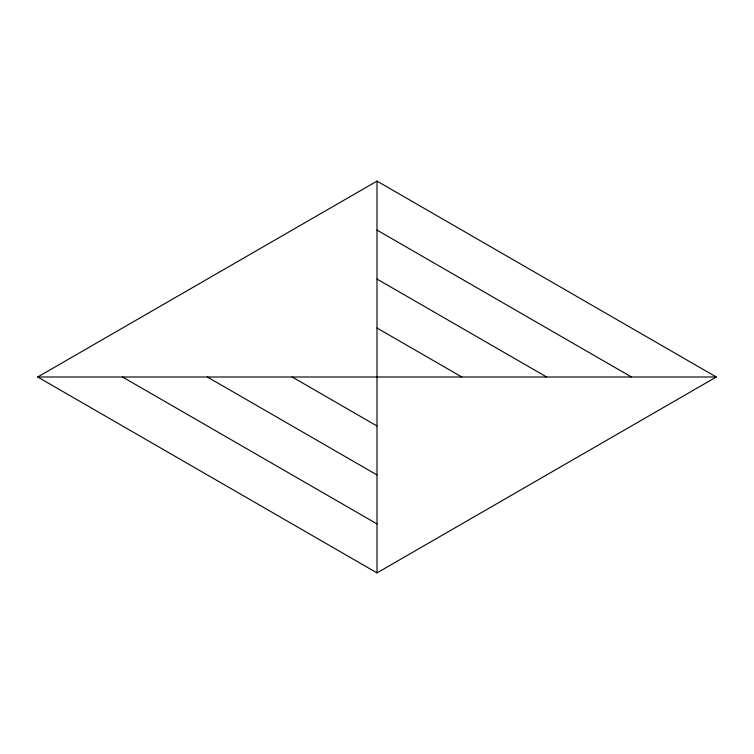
<?xml version="1.0" encoding="UTF-8"?>
<svg xmlns="http://www.w3.org/2000/svg" width="754" height="754" viewBox="0 0 754 754"><rect width="100%" height="100%" fill="white"/><g stroke="black" fill="none" stroke-linecap="round" stroke-linejoin="round"><path stroke-width="1.13" d="M37.7 377L377 181.111L716.3 377L377 572.889L37.7 377L716.3 377M377 230.083L631.475 377M377 279.055L546.65 377M377 328.028L461.825 377M292.175 377L377 425.972M207.35 377L377 474.945M122.525 377L377 523.917M377 181.111L377 572.889"/></g></svg>
